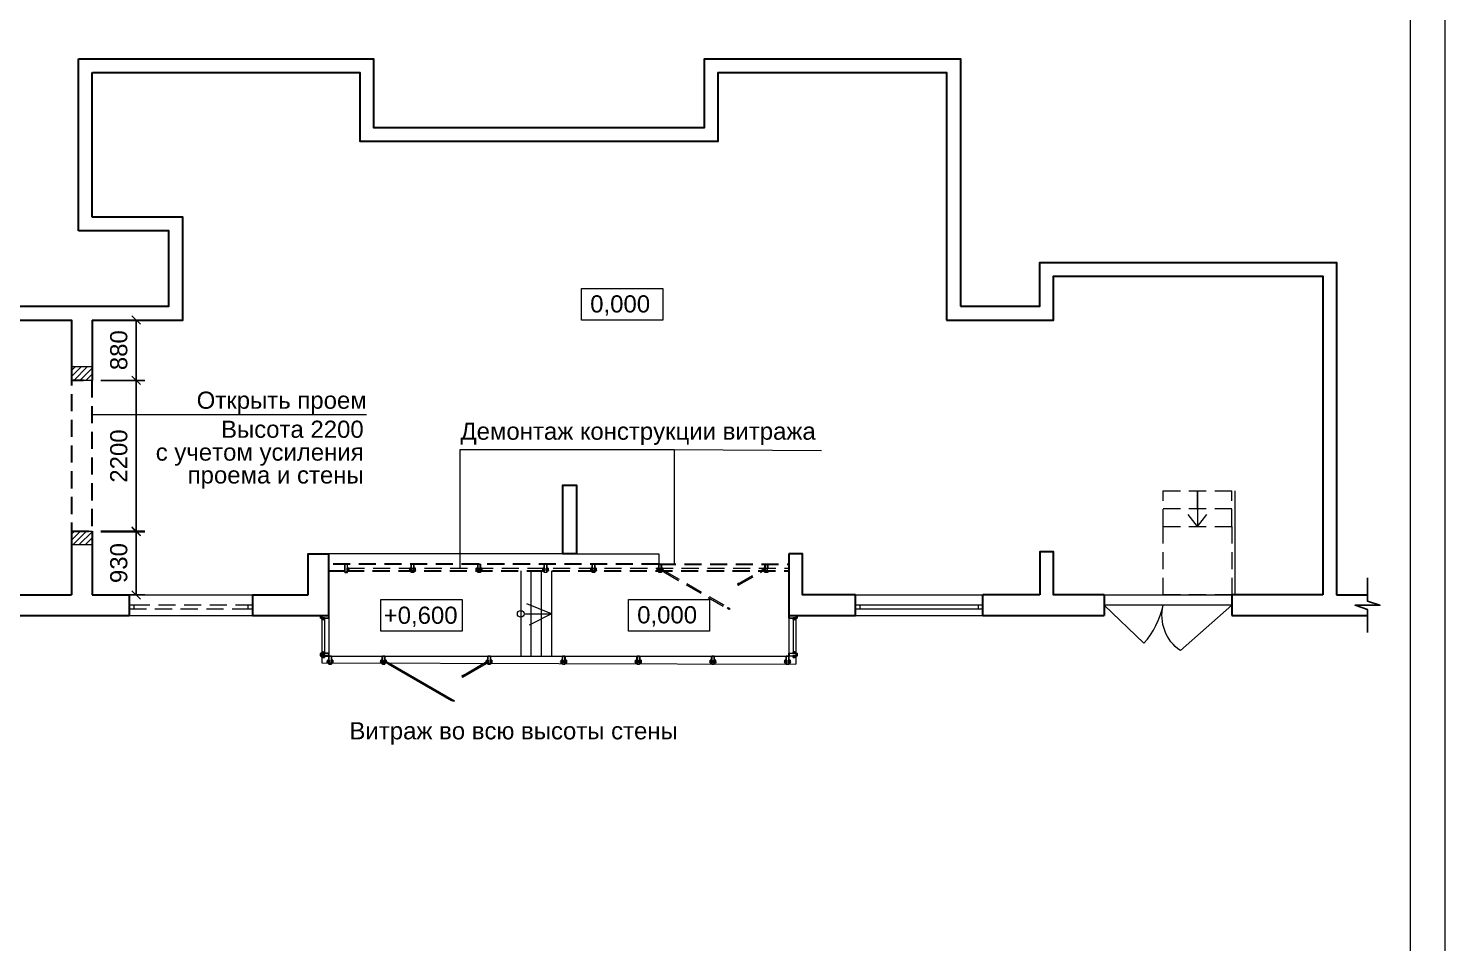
# Model space of a CAD drawing. Header units: metres. Extents: x -443 to 179, y -184 to -91.
# Drawn here: x -166.06 to -145.4, y -170.51 to -157.17 of the extents above; entities that cross this region are included whole.
import ezdxf
from ezdxf.enums import TextEntityAlignment as Align

# ---------------------------------------------------------------- set-up
doc = ezdxf.new("R2010")
doc.units = ezdxf.units.M
doc.header["$MEASUREMENT"] = 0
doc.linetypes.add('( Hidden )', pattern=[0.375, 0.25, -0.125])
for name, color, linetype, lineweight in [('_shtrih', 254, 'Continuous', 0), ('A-03-S-METL', 171, 'Continuous', 15), ('Level 50', 7, 'Continuous', 0), ('выноска', 7, 'Continuous', 20), ('окна', 153, 'Continuous', 18), ('размер', 7, 'Continuous', 18), ('стена', 7, 'Continuous', 40)]:
    doc.layers.add(name, color=color, linetype=linetype, lineweight=lineweight)
doc.styles.get("Standard").update_dxf_attribs({"font": 'CS_Gost2304.shx'})
doc.styles.add('Style-Arial', font='arial.ttf')
doc.linetypes.add('FENCELINE2', pattern='A,6.35,-2.54,[132,ltypeshp.shx,S=2.54,R=0,X=-2.54,Y=0],-2.54,25.4', length=36.83)
doc.dimstyles.get("Standard").update_dxf_attribs({"dimtxt": 0.18, "dimasz": 0.18, "dimexe": 0.18, "dimexo": 0.0625, "dimgap": 0.09, "dimtad": 0, "dimtih": 1, "dimtoh": 1, "dimdec": 4, "dimzin": 0, "dimdsep": 46, "dimtxsty": 'Standard', "dimcen": 0.09, "dimadec": 0, "dimazin": 0, "dimtfac": 1, "dimtdec": 4, "dimtofl": 0, "dimtmove": 0, "dimatfit": 3, "dimfxl": 1, "dimtolj": 1, "dimtzin": 0, "dimarcsym": 0})

# ---------------------------------------------------------------- blocks, each defined once
blk = doc.blocks.new('stoyka_R')
at = {"color": 0, "linetype": 'ByBlock', "lineweight": 0}
for points in [[(-35, 97), (-36, 97), (-36, 96), (-36, 96), (-36, 95), (-34, 94, -0.278117), (-34, 93, -0.298632), (-34, 93), (-37, 92, -1.227062), (-37, 93), (-35, 94), (-37, 94), (-38, 94), (-40, 94), (-45, 92, -1.262793), (-45, 93), (-41, 96), (-40, 96), (-40, 95, 0.414214), (-40, 95), (-38, 95, 0.414214), (-38, 95), (-38, 96), (-38, 96), (-38, 97), (-39, 97, -0.954089), (-39, 97), (-38, 99), (-36, 99), (-34, 97, -0.954089)], [(-35, 82), (-36, 82), (-36, 83), (-36, 83), (-36, 84), (-34, 85, 0.278117), (-34, 86, 0.298632), (-34, 86), (-37, 87, 1.227062), (-37, 86), (-35, 86), (-37, 85), (-38, 86), (-40, 86), (-45, 87, 1.262793), (-45, 86), (-41, 83), (-40, 83), (-40, 84, -0.414214), (-40, 85), (-38, 85, -0.414214), (-38, 84), (-38, 83), (-38, 83), (-38, 82), (-39, 82, 0.954089), (-39, 82), (-38, 80), (-36, 80), (-34, 82, 0.954089)], [(35, 97), (36, 97), (36, 96), (36, 96), (36, 95), (34, 94, 0.278117), (33, 93, 0.298632), (34, 93), (37, 92, 1.227062), (37, 93), (35, 94), (37, 94), (38, 94), (40, 94), (45, 92, 1.262793), (45, 93), (41, 96), (40, 96), (40, 95, -0.414214), (39, 95), (38, 95, -0.414214), (38, 95), (38, 96), (37, 96), (37, 97), (39, 97, 0.954089), (39, 97), (37, 99), (36, 99), (34, 97, 0.954089)], [(35, 82), (36, 82), (36, 83), (36, 83), (36, 84), (34, 85, -0.278117), (33, 86, -0.298632), (34, 86), (37, 87, -1.227062), (37, 86), (35, 86), (37, 85), (38, 86), (40, 86), (45, 87, -1.262793), (45, 86), (41, 83), (40, 83), (40, 84, 0.414214), (39, 85), (38, 85, 0.414214), (38, 84), (38, 83), (37, 83), (37, 82), (39, 82, -0.954089), (39, 82), (37, 80), (36, 80), (34, 82, -0.954089)]]:
    blk.add_lwpolyline(points, format="xyb", close=True, dxfattribs=at)
at = {"color": 0, "linetype": 'ByBlock', "lineweight": -2}
for points in [[(-20, 63), (-20, 0), (20, 0), (20, 63), (19, 64, 0.580174), (18, 63), (18, 61), (15, 61), (15, 69), (14, 70), (15, 70), (15, 79), (18, 79), (18, 77, 0.580174), (19, 77), (20, 77), (20, 81), (15, 81), (15, 98), (33, 98), (33, 96), (32, 96, 0.414214), (31, 96), (31, 95), (35, 95, 0.414214), (35, 95), (35, 96), (35, 96), (35, 99), (39, 99), (39, 96), (38, 96), (38, 95, 0.414214), (38, 95), (39, 95, 0.414214), (40, 95), (40, 99, 0.414214), (39, 100), (20, 100), (20, 120), (-20, 120), (-20, 100), (-40, 100, 0.414214), (-40, 99), (-40, 95, 0.414214), (-40, 95), (-38, 95, 0.414214), (-38, 95), (-38, 96), (-39, 96), (-39, 99), (-35, 99), (-35, 96), (-35, 96), (-35, 95, 0.414214), (-35, 95), (-32, 95), (-32, 96, 0.414214), (-32, 96), (-34, 96), (-34, 98), (-15, 98), (-15, 81), (-20, 81), (-20, 77), (-19, 77, 0.580174), (-18, 77), (-18, 79), (-15, 79), (-15, 70), (-15, 70), (-15, 69), (-15, 61), (-18, 61), (-18, 63, 0.580174), (-19, 64)], [(-39, 79), (-30, 79), (-22, 76), (-16, 76, 0.414214), (-15, 76), (-15, 76, 0.23461), (-15, 77), (-16, 77, 0.303619), (-17, 77), (-18, 77), (-22, 77), (-30, 80), (-34, 80), (-34, 83), (-34, 84), (-35, 84), (-35, 83), (-35, 83), (-35, 80), (-39, 80), (-39, 83), (-38, 83), (-38, 84), (-40, 84), (-40, 60), (-20, 60), (-20, 61), (-22, 61), (-22, 64), (-18, 64), (-16, 62, 0.979824), (-16, 63), (-18, 65), (-23, 65), (-23, 61), (-39, 61), (-39, 79)], [(39, 79), (30, 79), (22, 76), (16, 76, -0.414214), (15, 76), (15, 76, -0.23461), (15, 77), (16, 77, -0.303619), (17, 77), (18, 77), (22, 77), (30, 80), (33, 80), (33, 83), (33, 84), (35, 84), (35, 83), (34, 83), (34, 80), (39, 80), (39, 83), (38, 83), (38, 84), (40, 84), (40, 60), (20, 60), (20, 61), (22, 61), (22, 64), (18, 64), (16, 62, -0.979824), (16, 63), (18, 65), (23, 65), (23, 61), (39, 61), (39, 79)]]:
    blk.add_lwpolyline(points, format="xyb", close=True, dxfattribs=at)
at = {"lineweight": 0}
for points in [[(-37, 92), (-25, 92)], [(-37, 87), (-25, 87)], [(37, 92), (25, 92)], [(37, 87), (25, 87)]]:
    blk.add_lwpolyline(points, dxfattribs=at)
for points in [[(-25, 83), (-15, 83), (-15, 95), (-25, 95)], [(25, 83), (15, 83), (15, 95), (25, 95)]]:
    blk.add_lwpolyline(points, close=True, dxfattribs=at)
at = {"color": 0, "linetype": 'ByBlock', "lineweight": -2}
blk.add_lwpolyline([(18, 59), (18, 3), (-18, 3), (-18, 59), (-13, 59), (-13, 100), (-18, 100), (-18, 118), (18, 118), (18, 100), (13, 100), (13, 59)], close=True, dxfattribs=at)
blk = doc.blocks.new('_Oblique')
at = {"color": 0, "linetype": 'ByBlock', "lineweight": -2}
blk.add_line((0.5, 0.5), (-0.5, -0.5), dxfattribs=at)
blk = doc.blocks.new('*D12')
at = {"layer": 'Defpoints', "color": 0, "linetype": 'Continuous', "lineweight": 13, "transparency": 16777216}
for p in [(-165.13, -164.504), (-164.488, -164.504), (-165.13, -165.434)]:
    blk.add_point(p, dxfattribs=at)
at = {"layer": 'размер', "color": 0, "linetype": 'Continuous', "lineweight": -2, "transparency": 16777216}
for p, q in [((-165.005, -164.504), (-164.363, -164.504)), ((-164.488, -165.434), (-164.488, -164.504)), ((-165.005, -165.434), (-164.363, -165.434))]:
    blk.add_line(p, q, dxfattribs=at)
at = {"layer": 'размер', "color": 0, "linetype": 'Continuous', "lineweight": -2, "transparency": 16777216, "xscale": 0.125, "yscale": 0.125, "zscale": 0.125}
for p, rotation in [((-164.488, -164.504), 90), ((-164.488, -165.434), 270)]:
    blk.add_blockref('_Oblique', p, dxfattribs=dict(at, rotation=rotation))
at = {"layer": 'размер', "color": 0, "linetype": 'Continuous', "lineweight": 0, "transparency": 16777216, "insert": (-164.741, -164.969), "char_height": 0.25, "attachment_point": 5, "rotation": 90, "style": 'Style-Arial'}
blk.add_mtext('930', dxfattribs=at)
blk = doc.blocks.new('*D13')
at = {"layer": 'Defpoints', "color": 0, "linetype": 'Continuous', "lineweight": 13, "transparency": 16777216}
for p in [(-165.13, -162.304), (-164.488, -162.304), (-165.13, -164.511)]:
    blk.add_point(p, dxfattribs=at)
at = {"layer": 'размер', "color": 0, "linetype": 'Continuous', "lineweight": -2, "transparency": 16777216}
for p, q in [((-165.005, -162.304), (-164.363, -162.304)), ((-164.488, -164.511), (-164.488, -162.304)), ((-165.005, -164.511), (-164.363, -164.511))]:
    blk.add_line(p, q, dxfattribs=at)
at = {"layer": 'размер', "color": 0, "linetype": 'Continuous', "lineweight": -2, "transparency": 16777216, "xscale": 0.125, "yscale": 0.125, "zscale": 0.125}
for p, rotation in [((-164.488, -162.304), 90), ((-164.488, -164.511), 270)]:
    blk.add_blockref('_Oblique', p, dxfattribs=dict(at, rotation=rotation))
at = {"layer": 'размер', "color": 0, "linetype": 'Continuous', "lineweight": 0, "transparency": 16777216, "insert": (-164.741, -163.408), "char_height": 0.25, "attachment_point": 5, "rotation": 90, "style": 'Style-Arial'}
blk.add_mtext('2200', dxfattribs=at)
blk = doc.blocks.new('*D14')
at = {"layer": 'Defpoints', "color": 0, "linetype": 'Continuous', "lineweight": 13, "transparency": 16777216}
for p in [(-165.13, -161.424), (-164.488, -161.424), (-165.13, -162.304)]:
    blk.add_point(p, dxfattribs=at)
at = {"layer": 'размер', "color": 0, "linetype": 'Continuous', "lineweight": -2, "transparency": 16777216}
for p, q in [((-165.005, -161.424), (-164.363, -161.424)), ((-164.488, -162.304), (-164.488, -161.424)), ((-165.005, -162.304), (-164.363, -162.304))]:
    blk.add_line(p, q, dxfattribs=at)
at = {"layer": 'размер', "color": 0, "linetype": 'Continuous', "lineweight": -2, "transparency": 16777216, "xscale": 0.125, "yscale": 0.125, "zscale": 0.125}
for p, rotation in [((-164.488, -161.424), 90), ((-164.488, -162.304), 270)]:
    blk.add_blockref('_Oblique', p, dxfattribs=dict(at, rotation=rotation))
at = {"layer": 'размер', "color": 0, "linetype": 'Continuous', "lineweight": 0, "transparency": 16777216, "insert": (-164.741, -161.864), "char_height": 0.25, "attachment_point": 5, "rotation": 90, "style": 'Style-Arial'}
blk.add_mtext('880', dxfattribs=at)

msp = doc.modelspace()

# ---------------------------------------------------------------- hatches: boundary and pattern name
at = {"linetype": 'Continuous', "lineweight": 0}
h = msp.add_hatch(dxfattribs=at)
h.set_pattern_fill('ANSI31', scale=0.5, style=0)
h.paths.add_polyline_path([(-165.42971629, -162.10425684), (-165.12971629, -162.10425684), (-165.12971629, -162.30425684), (-165.42971629, -162.30425684)])
h.paths.add_polyline_path([(-165.42971629, -164.50425684), (-165.12971629, -164.50425684), (-165.12971629, -164.70425684), (-165.42971629, -164.70425684)])

# ---------------------------------------------------------------- linework, layer by layer
at = {"color": 5, "linetype": '( Hidden )', "lineweight": 30}
for p, q in [((-156.86733304, -164.98425684), (-154.96733304, -164.98425684)), ((-161.67971629, -165.08425684), (-161.44530808, -165.08425684)), ((-161.41430808, -165.08425684), (-154.96733304, -165.08425684))]:
    msp.add_line(p, q, dxfattribs=at)
at = {"color": 5, "linetype": '( Hidden )', "lineweight": 13}
for p, q in [((-155.71706205, -165.27491583), (-155.37053672, -165.07511545)), ((-155.70707204, -165.2922421), (-155.3605467, -165.09244171))]:
    msp.add_line(p, q, dxfattribs=at)
at = {"color": 7, "linetype": 'Continuous', "lineweight": 13}
msp.add_lwpolyline([(-208.40296183, -147.78575835), (-145.40296183, -147.78575835), (-145.40296183, -177.48575835), (-208.40296183, -177.48575835)], close=True, dxfattribs=at)
at = {"linetype": 'Continuous', "lineweight": 13}
for points in [[(-157.99295605, -161.42770804), (-157.99295605, -160.96388116), (-156.80881166, -160.96388116), (-156.80881166, -161.42770804), (-157.99295605, -161.42770804)], [(-160.91893866, -165.96306327), (-160.91893866, -165.49923639), (-159.73479428, -165.49923639), (-159.73479428, -165.96306327), (-160.91893866, -165.96306327)], [(-157.30785329, -165.96306327), (-157.30785329, -165.49923639), (-156.1237089, -165.49923639), (-156.1237089, -165.96306327), (-157.30785329, -165.96306327)]]:
    msp.add_lwpolyline(points, dxfattribs=at)
at = {"color": 7, "linetype": 'Continuous', "lineweight": 0, "flags": 128}
for points in [[(-165.42971629, -162.10425684), (-165.12971629, -162.10425684), (-165.12971629, -162.30425684), (-165.42971629, -162.30425684)], [(-165.42971629, -164.50425684), (-165.12971629, -164.50425684), (-165.12971629, -164.70425684), (-165.42971629, -164.70425684)]]:
    msp.add_lwpolyline(points, close=True, dxfattribs=at)
at = {"color": 5, "linetype": '( Hidden )', "lineweight": 30, "flags": 128}
msp.add_lwpolyline([(-165.42971629, -164.50425684), (-165.12971629, -164.50425684), (-165.12971629, -162.30425684), (-165.42971629, -162.30425684)], close=True, dxfattribs=at)
at = {"color": 5, "linetype": '( Hidden )', "lineweight": 13}
for points in [[(-149.50733304, -163.91393618), (-148.50733304, -163.91393618)], [(-149.50733304, -164.43425684), (-149.50733304, -163.91393618)], [(-148.50733304, -164.43425684), (-148.50733304, -163.91393618)], [(-149.50733304, -164.17393618), (-148.50733304, -164.17393618)], [(-149.50733304, -165.43425684), (-149.50733304, -164.43425684), (-148.50733304, -164.43425684), (-148.50733304, -165.43425684), (-149.50733304, -165.43425684)], [(-149.50733304, -164.43425684), (-148.50733304, -164.43425684)], [(-161.44730808, -165.04775364), (-161.44730808, -165.08425684)], [(-161.44530808, -165.08475684), (-161.44530808, -164.98725684), (-161.40930808, -164.98725684), (-161.40930808, -165.04375684), (-161.41430808, -165.04375684), (-161.41430808, -165.08475684), (-161.40930808, -165.08475684), (-161.40930808, -165.10225684), (-161.44530808, -165.10225684), (-161.44530808, -165.08475684)], [(-161.40730808, -165.0427741), (-154.96733304, -165.04415458)], [(-155.27933304, -165.08475684), (-155.27933304, -164.98725684), (-155.31533304, -164.98725684), (-155.31533304, -165.04375684), (-155.31033304, -165.04375684), (-155.31033304, -165.08475684), (-155.31533304, -165.08475684), (-155.31533304, -165.10225684), (-155.27933304, -165.10225684), (-155.27933304, -165.08475684)], [(-161.39011364, -165.07125684), (-161.40230808, -165.07125684)], [(-161.39015827, -165.07625684), (-161.40230808, -165.07625684)], [(-156.79285936, -165.09776503), (-155.86527955, -165.63236055)], [(-156.78286934, -165.08043876), (-155.85528958, -165.61503434)], [(-155.33452747, -165.07125684), (-155.32233304, -165.07125684)], [(-155.33448284, -165.07625684), (-155.32233304, -165.07625684)], [(-162.78971629, -165.58425684), (-164.58971629, -165.58425684)], [(-164.58971629, -165.58425684), (-164.58971629, -165.63425684), (-164.51971629, -165.63425684), (-164.51971629, -165.58425684), (-164.58971629, -165.58425684)], [(-164.58971629, -165.63425684), (-162.78971629, -165.63425684)], [(-162.85971629, -165.58425684), (-162.85971629, -165.63425684), (-162.78971629, -165.63425684), (-162.78971629, -165.58425684), (-162.85971629, -165.58425684)]]:
    msp.add_lwpolyline(points, dxfattribs=at)
at = {"color": 5, "linetype": '( Hidden )', "lineweight": 30, "flags": 128}
msp.add_lwpolyline([(-156.86733304, -164.98425684), (-161.67971629, -164.98425684)], dxfattribs=at)
at = {"color": 5, "linetype": '( Hidden )', "lineweight": 13}
for points in [[(-161.44730808, -165.08425684), (-161.44730808, -165.08425684), (-161.44730808, -165.10425684), (-161.40730808, -165.10425684), (-161.40730808, -165.08425684), (-161.38780808, -165.08425684, 0.4142135624), (-161.38730808, -165.08375684), (-161.38730808, -165.07975684, 0.4142135624), (-161.38780808, -165.07925684), (-161.38885808, -165.07925684, 0.4142135624), (-161.38935808, -165.07975684), (-161.38935808, -165.08045684), (-161.38860808, -165.08045684), (-161.38860808, -165.08295684), (-161.39260808, -165.08295684), (-161.39260808, -165.08045684), (-161.39185808, -165.08045684), (-161.39185808, -165.07975684, 0.4142135624), (-161.39235808, -165.07925684), (-161.39580808, -165.07925684), (-161.39580808, -165.07995684, 0.4142135624), (-161.39530808, -165.08045684), (-161.39380808, -165.08045684), (-161.39380808, -165.08275684), (-161.41230808, -165.08275684), (-161.41230808, -165.06500684), (-161.40730808, -165.06500684), (-161.40730808, -165.06151005), (-161.40805267, -165.06107172, 0.5801735595), (-161.4088081, -165.06150362), (-161.4088081, -165.06350684), (-161.41230808, -165.06350684), (-161.41230808, -165.05475684), (-161.41280808, -165.05425684), (-161.41230808, -165.05375684), (-161.41230808, -165.04575684), (-161.4088081, -165.04575684), (-161.4088081, -165.04776007, 0.5801735595), (-161.40805267, -165.04819197), (-161.40730808, -165.04775364), (-161.40730808, -164.98425684), (-161.44730808, -164.98425684), (-161.44730808, -165.04775364)], [(-155.27733304, -165.08425684), (-155.27733304, -165.08425684), (-155.27733304, -165.10425684), (-155.31733304, -165.10425684), (-155.31733304, -165.08425684), (-155.33683304, -165.08425684, -0.4142135624), (-155.33733304, -165.08375684), (-155.33733304, -165.07975684, -0.4142135624), (-155.33683304, -165.07925684), (-155.33578304, -165.07925684, -0.4142135624), (-155.33528304, -165.07975684), (-155.33528304, -165.08045684), (-155.33603304, -165.08045684), (-155.33603304, -165.08295684), (-155.33203304, -165.08295684), (-155.33203304, -165.08045684), (-155.33278304, -165.08045684), (-155.33278304, -165.07975684, -0.4142135624), (-155.33228304, -165.07925684), (-155.32883304, -165.07925684), (-155.32883304, -165.07995684, -0.4142135624), (-155.32933304, -165.08045684), (-155.33083304, -165.08045684), (-155.33083304, -165.08275684), (-155.31233304, -165.08275684), (-155.31233304, -165.06500684), (-155.31733304, -165.06500684), (-155.31733304, -165.06151005), (-155.31658844, -165.06107172, -0.5801735595), (-155.31583301, -165.06150362), (-155.31583301, -165.06350684), (-155.31233304, -165.06350684), (-155.31233304, -165.05475684), (-155.31183304, -165.05425684), (-155.31233304, -165.05375684), (-155.31233304, -165.04575684), (-155.31583301, -165.04575684), (-155.31583301, -165.04776007, -0.5801735595), (-155.31658844, -165.04819197), (-155.31733304, -165.04775364), (-155.31733304, -164.98425684), (-155.27733304, -164.98425684), (-155.27733304, -165.04775364)]]:
    msp.add_lwpolyline(points, format="xyb", dxfattribs=at)
for points in [[(-161.38830808, -165.06325684), (-161.39730808, -165.06325684), (-161.40520808, -165.05975684), (-161.41160808, -165.05975684, 0.4142135624), (-161.41210808, -165.06025684), (-161.41210808, -165.06049275, 0.2346100061), (-161.41189666, -165.06089381), (-161.41083024, -165.06168774, 0.3036194749), (-161.41038545, -165.06168843), (-161.40910808, -165.06075684), (-161.40520808, -165.06075684), (-161.39730808, -165.06425684), (-161.39380808, -165.06425684), (-161.39380808, -165.06705684), (-161.39380808, -165.06825684), (-161.39258543, -165.06825684), (-161.39200808, -165.06725684), (-161.39280808, -165.06725684), (-161.39280808, -165.06425684), (-161.38830808, -165.06425684), (-161.38830808, -165.06725684), (-161.38950808, -165.06725684), (-161.38893073, -165.06825684), (-161.38730808, -165.06825684), (-161.38730808, -165.04425684), (-161.40730808, -165.04425684), (-161.40730808, -165.04525684), (-161.40530808, -165.04525684), (-161.40530808, -165.04825684), (-161.40936971, -165.04825684), (-161.4109663, -165.04666026, 0.9798244206), (-161.41165927, -165.04738149), (-161.40978393, -165.04925684), (-161.40410808, -165.04925684), (-161.40410808, -165.04525684), (-161.38830808, -165.04525684), (-161.38830808, -165.06325684)], [(-155.33633304, -165.06325684), (-155.32733304, -165.06325684), (-155.31943304, -165.05975684), (-155.31303304, -165.05975684, -0.4142135624), (-155.31253304, -165.06025684), (-155.31253304, -165.06049275, -0.2346100061), (-155.31274445, -165.06089381), (-155.31381087, -165.06168774, -0.3036194749), (-155.31425566, -165.06168843), (-155.31553304, -165.06075684), (-155.31943304, -165.06075684), (-155.32733304, -165.06425684), (-155.33083304, -165.06425684), (-155.33083304, -165.06705684), (-155.33083304, -165.06825684), (-155.33205569, -165.06825684), (-155.33263304, -165.06725684), (-155.33183304, -165.06725684), (-155.33183304, -165.06425684), (-155.33633304, -165.06425684), (-155.33633304, -165.06725684), (-155.33513304, -165.06725684), (-155.33571039, -165.06825684), (-155.33733304, -165.06825684), (-155.33733304, -165.04425684), (-155.31733304, -165.04425684), (-155.31733304, -165.04525684), (-155.31933304, -165.04525684), (-155.31933304, -165.04825684), (-155.3152714, -165.04825684), (-155.31367482, -165.04666026, -0.9798244206), (-155.31298184, -165.04738149), (-155.31485719, -165.04925684), (-155.32053304, -165.04925684), (-155.32053304, -165.04525684), (-155.33633304, -165.04525684), (-155.33633304, -165.06325684)], [(-161.39244946, -165.06664406), (-161.39130808, -165.06595684), (-161.39130808, -165.06725684), (-161.39155808, -165.06725684), (-161.39155808, -165.06825684), (-161.39321422, -165.0689929, 0.2781165631), (-161.3938058, -165.06983924, 0.298632436), (-161.39314389, -165.0707137), (-161.39030424, -165.07122741, 1.2270617229), (-161.39014809, -165.07056846), (-161.39250808, -165.06975684), (-161.39055808, -165.06925684), (-161.38955808, -165.06975684), (-161.38705808, -165.06975684), (-161.38253442, -165.07115497, 1.2627930682), (-161.38217586, -165.07057557), (-161.38630808, -165.06725684), (-161.38730808, -165.06725684), (-161.38730808, -165.06825684, -0.4142135624), (-161.38780808, -165.06875684), (-161.38905808, -165.06875684, -0.4142135624), (-161.38955808, -165.06825684), (-161.38955808, -165.06725684), (-161.38980808, -165.06725684), (-161.38980808, -165.06595684), (-161.38866669, -165.06664406, 0.9540885036), (-161.3881284, -165.06619779), (-161.38980808, -165.06425684), (-161.39130808, -165.06425684), (-161.39298776, -165.06619779, 0.9540885036)], [(-161.39244946, -165.08087252), (-161.39130808, -165.08125684), (-161.39130808, -165.08025974), (-161.39155808, -165.08025974), (-161.39155808, -165.07925974), (-161.39321422, -165.07852367, -0.2781165631), (-161.3938058, -165.07767734, -0.298632436), (-161.39314389, -165.07680288), (-161.39030424, -165.07628917, -1.2270617229), (-161.39014809, -165.07694812), (-161.39250808, -165.07775974), (-161.39055808, -165.07825974), (-161.38955808, -165.07775974), (-161.38705808, -165.07775974), (-161.38253442, -165.07636161, -1.2627930682), (-161.38217586, -165.07694101), (-161.38630808, -165.08025974), (-161.38730808, -165.08025974), (-161.38730808, -165.07925974, 0.4142135624), (-161.38780808, -165.07875974), (-161.38905808, -165.07875974, 0.4142135624), (-161.38955808, -165.07925974), (-161.38955808, -165.08025974), (-161.38980808, -165.08025974), (-161.38980808, -165.08125684), (-161.38866669, -165.08087252, -0.9540885036), (-161.3881284, -165.08131879), (-161.38980808, -165.08295684), (-161.39130808, -165.08295684), (-161.39298776, -165.08131879, -0.9540885036)], [(-155.33219165, -165.06664406), (-155.33333304, -165.06595684), (-155.33333304, -165.06725684), (-155.33308304, -165.06725684), (-155.33308304, -165.06825684), (-155.3314269, -165.0689929, -0.2781165631), (-155.33083532, -165.06983924, -0.298632436), (-155.33149723, -165.0707137), (-155.33433688, -165.07122741, -1.2270617229), (-155.33449303, -165.07056846), (-155.33213304, -165.06975684), (-155.33408304, -165.06925684), (-155.33508304, -165.06975684), (-155.33758304, -165.06975684), (-155.34210669, -165.07115497, -1.2627930682), (-155.34246525, -165.07057557), (-155.33833304, -165.06725684), (-155.33733304, -165.06725684), (-155.33733304, -165.06825684, 0.4142135624), (-155.33683304, -165.06875684), (-155.33558304, -165.06875684, 0.4142135624), (-155.33508304, -165.06825684), (-155.33508304, -165.06725684), (-155.33483304, -165.06725684), (-155.33483304, -165.06595684), (-155.33597442, -165.06664406, -0.9540885036), (-155.33651272, -165.06619779), (-155.33483304, -165.06425684), (-155.33333304, -165.06425684), (-155.33165335, -165.06619779, -0.9540885036)], [(-155.33219165, -165.08087252), (-155.33333304, -165.08125684), (-155.33333304, -165.08025974), (-155.33308304, -165.08025974), (-155.33308304, -165.07925974), (-155.3314269, -165.07852367, 0.2781165631), (-155.33083532, -165.07767734, 0.298632436), (-155.33149723, -165.07680288), (-155.33433688, -165.07628917, 1.2270617229), (-155.33449303, -165.07694812), (-155.33213304, -165.07775974), (-155.33408304, -165.07825974), (-155.33508304, -165.07775974), (-155.33758304, -165.07775974), (-155.34210669, -165.07636161, 1.2627930682), (-155.34246525, -165.07694101), (-155.33833304, -165.08025974), (-155.33733304, -165.08025974), (-155.33733304, -165.07925974, -0.4142135624), (-155.33683304, -165.07875974), (-155.33558304, -165.07875974, -0.4142135624), (-155.33508304, -165.07925974), (-155.33508304, -165.08025974), (-155.33483304, -165.08025974), (-155.33483304, -165.08125684), (-155.33597442, -165.08087252, 0.9540885036), (-155.33651272, -165.08131879), (-155.33483304, -165.08295684), (-155.33333304, -165.08295684), (-155.33165335, -165.08131879, 0.9540885036)]]:
    msp.add_lwpolyline(points, format="xyb", close=True, dxfattribs=at)
for points in [[(-155.34507302, -165.06043353), (-155.37053672, -165.07511544), (-155.36054673, -165.09244165), (-155.33508304, -165.07775974)], [(-161.40230808, -165.06775684), (-161.41230808, -165.06775684), (-161.41230808, -165.07975684), (-161.40230808, -165.07975684)], [(-156.80833304, -165.06575684), (-156.78286934, -165.08043876), (-156.79285933, -165.09776497), (-156.81832302, -165.08308305)], [(-155.69159836, -165.26023391), (-155.71706205, -165.27491583), (-155.70707207, -165.29224203), (-155.68160838, -165.27756012)], [(-155.32233304, -165.06775684), (-155.31233304, -165.06775684), (-155.31233304, -165.07975684), (-155.32233304, -165.07975684)], [(-155.85528958, -165.61503434), (-155.82982588, -165.62971626), (-155.83981586, -165.64704247), (-155.86527955, -165.63236055)]]:
    msp.add_lwpolyline(points, close=True, dxfattribs=at)
at = {"color": 7, "linetype": 'Continuous', "lineweight": 13}
for points in [[(-150.36733304, -165.58425684), (-149.78966118, -166.1376963, 0.1246730852), (-149.50733304, -165.58425684, 0.731610824)], [(-148.50733304, -165.58425684), (-149.25686862, -166.2462209, -0.3154909138), (-149.50733304, -165.58425684, 1)]]:
    msp.add_lwpolyline(points, format="xyb", dxfattribs=at)
at = {"color": 143, "linetype": 'Continuous', "lineweight": 13, "true_color": 0x7aafdf}
for points in [[(-161.77971629, -165.73425684), (-161.77971629, -166.3251916)], [(-161.67971629, -165.73425684), (-161.67971629, -166.3251916)]]:
    msp.add_lwpolyline(points, dxfattribs=at)
at = {"color": 7, "linetype": 'Continuous', "lineweight": 13}
msp.add_circle((-158.87971629, -165.7101916), 0.04900933, dxfattribs=at)
at = {"layer": '_shtrih', "color": 0, "lineweight": 25, "ltscale": 100}
msp.add_lwpolyline([(-146.52875979, -165.18616684), (-146.52875979, -165.52375684), (-146.34725979, -165.58425684), (-146.71025979, -165.58425684), (-146.52875979, -165.64475684), (-146.52875979, -165.98234684)], dxfattribs=at)
at = {"layer": 'A-03-S-METL', "color": 5, "linetype": 'FENCELINE2', "ltscale": 0.01}
msp.add_lwpolyline([(-148.45733304, -165.43425684), (-148.45733304, -163.91393618)], dxfattribs=at)
at = {"layer": 'Level 50', "color": 7, "linetype": 'Continuous', "lineweight": 13}
msp.add_line((-145.90296183, -176.98575835), (-145.90296183, -148.28575835), dxfattribs=at)
at = {"layer": 'Level 50', "color": 7, "linetype": 'Continuous', "lineweight": 0}
for p, q in [((-149.00733304, -164.18524752), (-149.00733304, -163.91393618)), ((-158.42971629, -165.7101916), (-158.79192779, -165.56198238)), ((-148.50733304, -165.58425684), (-150.36733304, -165.58425684)), ((-158.83070696, -165.7101916), (-158.42971629, -165.7101916)), ((-158.42971629, -165.7101916), (-158.75827052, -165.87360812))]:
    msp.add_line(p, q, dxfattribs=at)
at = {"layer": 'Level 50', "color": 5, "linetype": 'Continuous', "lineweight": 0}
for p, q in [((-149.00733304, -163.91393618), (-149.00733304, -164.43393618)), ((-149.00733304, -164.43393618), (-149.14218275, -164.26085775)), ((-149.00733304, -164.43393618), (-148.87248332, -164.26085775))]:
    msp.add_line(p, q, dxfattribs=at)
at = {"layer": 'Level 50', "color": 7, "linetype": 'Continuous', "lineweight": 30}
for points in [[(-165.32971629, -160.12425684), (-165.32971629, -157.61425684)], [(-165.32971629, -157.61425684), (-161.02733304, -157.61425684), (-161.02733304, -158.61425684), (-156.19733304, -158.61425684), (-156.19733304, -157.61425684), (-152.46733304, -157.61425684), (-152.46733304, -161.22425684)], [(-165.12971629, -159.92425684), (-165.12971629, -157.81425684)], [(-165.12733304, -157.81425684), (-161.22733304, -157.81425684), (-161.22733304, -158.81425684), (-155.99733304, -158.81425684), (-155.99733304, -157.81425684), (-152.66733304, -157.81425684), (-152.66733304, -161.42425684)], [(-165.12971629, -161.42425684), (-163.80971629, -161.42425684), (-163.80971629, -159.92425684), (-165.12971629, -159.92425684)], [(-166.61971629, -161.22425684), (-164.00971629, -161.22425684), (-164.00971629, -160.12425684), (-165.32971629, -160.12425684)], [(-152.46733304, -161.22425684), (-151.30733304, -161.22425684), (-151.30733304, -160.58425684), (-146.97971629, -160.58425684), (-146.97971629, -165.43425684)], [(-152.66733304, -161.42425684), (-151.10733304, -161.42425684), (-151.10733304, -160.78425684), (-147.17971629, -160.78425684), (-147.17971629, -165.43425684)], [(-166.81971629, -161.42425684), (-165.42971629, -161.42425684), (-165.42971629, -162.30425684)], [(-165.12971629, -161.42425684), (-165.12971629, -162.30425684)], [(-165.42971629, -164.50425684), (-165.42971629, -165.43425684)], [(-165.12971629, -164.50425684), (-165.12971629, -165.43425684)], [(-161.97971629, -165.43425684), (-161.97971629, -164.83425684), (-161.67971629, -164.83425684)], [(-161.67971629, -165.73425684), (-161.67971629, -164.83425684)], [(-153.99733304, -165.43425684), (-154.76733304, -165.43425684), (-154.76733304, -164.83425684), (-154.96733304, -164.83425684)], [(-154.96733304, -164.83425684), (-154.96733304, -165.73425684), (-153.99733304, -165.73425684)], [(-150.36733304, -165.43425684), (-151.10733304, -165.43425684), (-151.10733304, -164.80425684), (-151.30733304, -164.80425684), (-151.30733304, -165.43425684)], [(-166.18971629, -165.43425684), (-165.42971629, -165.43425684)], [(-165.12971629, -165.43425684), (-164.58971629, -165.43425684)], [(-164.58971629, -165.43425684), (-164.58971629, -165.73425684)], [(-162.78971629, -165.43425684), (-162.78971629, -165.73425684)], [(-162.78971629, -165.43425684), (-161.97971629, -165.43425684)], [(-153.99733304, -165.73425684), (-153.99733304, -165.43425684)], [(-151.30733304, -165.43425684), (-152.13733304, -165.43425684)], [(-152.13733304, -165.73425684), (-152.13733304, -165.43425684)], [(-150.36733304, -165.43425684), (-150.36733304, -165.73425684)], [(-147.17971629, -165.43425684), (-148.50733304, -165.43425684)], [(-148.50733304, -165.43425684), (-148.50733304, -165.73425684)], [(-146.97971629, -165.43425684), (-146.52875979, -165.43425684)], [(-166.18971629, -165.73425684), (-164.58971629, -165.73425684)], [(-162.78971629, -165.73425684), (-161.67971629, -165.73425684)], [(-152.13733304, -165.73425684), (-150.36733304, -165.73425684)], [(-148.50733304, -165.73425684), (-146.52875979, -165.73425684)]]:
    msp.add_lwpolyline(points, dxfattribs=at)
msp.add_lwpolyline([(-158.06733304, -164.83425684), (-158.26733304, -164.83425684), (-158.26733304, -163.83425684), (-158.06733304, -163.83425684)], close=True, dxfattribs=at)
at = {"layer": 'Level 50', "color": 7, "linetype": 'Continuous', "lineweight": 20}
for points in [[(-158.26733304, -164.83425684), (-161.67971629, -164.83425684)], [(-158.06733304, -164.83425684), (-156.86733304, -164.83425684)], [(-156.86733304, -164.83425684), (-156.86733304, -164.83425684), (-156.86733304, -164.98425684)]]:
    msp.add_lwpolyline(points, dxfattribs=at)
at = {"layer": 'выноска', "linetype": 'Continuous', "lineweight": 0, "flags": 128}
for points in [[(-161.1269832, -162.80604122), (-165.12971629, -162.80604122)], [(-156.64168288, -163.31793163), (-159.76657862, -163.31793163), (-159.76657862, -165.04312581)], [(-154.4901429, -163.33052958), (-156.64168288, -163.31793163), (-156.64168288, -164.98425684)]]:
    msp.add_lwpolyline(points, dxfattribs=at)
at = {"layer": 'окна', "ltscale": 100}
for p, q in [((-159.73895532, -166.61652437), (-159.39242998, -166.41672399)), ((-159.7289653, -166.63385064), (-159.38243996, -166.43405026))]:
    msp.add_line(p, q, dxfattribs=at)
for points in [[(-152.13733304, -165.58425684), (-153.99733304, -165.58425684)], [(-153.99733304, -165.58425684), (-153.99733304, -165.63425684), (-153.92733304, -165.63425684), (-153.92733304, -165.58425684), (-153.99733304, -165.58425684)], [(-153.99733304, -165.63425684), (-152.13733304, -165.63425684)], [(-152.20733304, -165.58425684), (-152.20733304, -165.63425684), (-152.13733304, -165.63425684), (-152.13733304, -165.58425684), (-152.20733304, -165.58425684)]]:
    msp.add_lwpolyline(points, dxfattribs=at)
at = {"layer": 'окна'}
for points in [[(-161.77971629, -165.73425684), (-161.77971629, -165.73425684), (-161.79971629, -165.73425684), (-161.79971629, -165.77425684), (-161.77971629, -165.77425684), (-161.77971629, -165.79375684, 0.4142135624), (-161.77921629, -165.79425684), (-161.77521629, -165.79425684, 0.4142135624), (-161.77471629, -165.79375684), (-161.77471629, -165.79270684, 0.4142135624), (-161.77521629, -165.79220684), (-161.77591629, -165.79220684), (-161.77591629, -165.79295684), (-161.77841629, -165.79295684), (-161.77841629, -165.78895684), (-161.77591629, -165.78895684), (-161.77591629, -165.78970684), (-161.77521629, -165.78970684, 0.4142135624), (-161.77471629, -165.78920684), (-161.77471629, -165.78575684), (-161.77541629, -165.78575684, 0.4142135624), (-161.77591629, -165.78625684), (-161.77591629, -165.78775684), (-161.77821629, -165.78775684), (-161.77821629, -165.76925684), (-161.76046629, -165.76925684), (-161.76046629, -165.77425684), (-161.7569695, -165.77425684), (-161.75653116, -165.77351225, 0.5801735595), (-161.75696306, -165.77275682), (-161.75896629, -165.77275682), (-161.75896629, -165.76925684), (-161.75021629, -165.76925684), (-161.74971629, -165.76875684), (-161.74921629, -165.76925684), (-161.74121629, -165.76925684), (-161.74121629, -165.77275682), (-161.74321951, -165.77275682, 0.5801735595), (-161.74365141, -165.77351225), (-161.74321308, -165.77425684), (-161.67971629, -165.77425684), (-161.67971629, -165.73425684), (-161.74321308, -165.73425684)], [(-154.86733304, -165.73425684), (-154.86733304, -165.73425684), (-154.84733304, -165.73425684), (-154.84733304, -165.77425684), (-154.86733304, -165.77425684), (-154.86733304, -165.79375684, -0.4142135624), (-154.86783304, -165.79425684), (-154.87183304, -165.79425684, -0.4142135624), (-154.87233304, -165.79375684), (-154.87233304, -165.79270684, -0.4142135624), (-154.87183304, -165.79220684), (-154.87113304, -165.79220684), (-154.87113304, -165.79295684), (-154.86863304, -165.79295684), (-154.86863304, -165.78895684), (-154.87113304, -165.78895684), (-154.87113304, -165.78970684), (-154.87183304, -165.78970684, -0.4142135624), (-154.87233304, -165.78920684), (-154.87233304, -165.78575684), (-154.87163304, -165.78575684, -0.4142135624), (-154.87113304, -165.78625684), (-154.87113304, -165.78775684), (-154.86883304, -165.78775684), (-154.86883304, -165.76925684), (-154.88658304, -165.76925684), (-154.88658304, -165.77425684), (-154.89007983, -165.77425684), (-154.89051816, -165.77351225, -0.5801735595), (-154.89008626, -165.77275682), (-154.88808304, -165.77275682), (-154.88808304, -165.76925684), (-154.89683304, -165.76925684), (-154.89733304, -165.76875684), (-154.89783304, -165.76925684), (-154.90583304, -165.76925684), (-154.90583304, -165.77275682), (-154.90382981, -165.77275682, -0.5801735595), (-154.90339791, -165.77351225), (-154.90383624, -165.77425684), (-154.96733304, -165.77425684), (-154.96733304, -165.73425684), (-154.90383624, -165.73425684)]]:
    msp.add_lwpolyline(points, format="xyb", dxfattribs=at)
for points in [[(-161.78021629, -165.73625684), (-161.68271629, -165.73625684), (-161.68271629, -165.77225684), (-161.73921629, -165.77225684), (-161.73921629, -165.76725684), (-161.78021629, -165.76725684), (-161.78021629, -165.77225684), (-161.79771629, -165.77225684), (-161.79771629, -165.73625684), (-161.78021629, -165.73625684)], [(-161.77971629, -165.77425684), (-161.77971629, -166.4251916), (-154.86733304, -166.4451916)], [(-161.77171629, -165.79140665), (-161.77171629, -165.77925684)], [(-161.76671629, -165.79145128), (-161.76671629, -165.77925684)], [(-161.73971629, -165.79425684), (-161.74071629, -166.2861916)], [(-154.96733304, -165.73425684), (-154.96733304, -166.3251916)], [(-154.86683304, -165.73625684), (-154.96433304, -165.73625684), (-154.96433304, -165.77225684), (-154.90783304, -165.77225684), (-154.90783304, -165.76725684), (-154.86683304, -165.76725684), (-154.86683304, -165.77225684), (-154.84933304, -165.77225684), (-154.84933304, -165.73625684), (-154.86683304, -165.73625684)], [(-154.90733304, -165.79425684), (-154.90733304, -166.2851916)], [(-154.88033304, -165.79145128), (-154.88033304, -165.77925684)], [(-154.87533304, -165.79140665), (-154.87533304, -165.77925684)], [(-154.86733304, -165.73425684), (-154.86733304, -166.4451916)], [(-161.67971629, -166.3251916), (-154.96733304, -166.3251916)], [(-160.81475263, -166.43937357), (-159.88717282, -166.9739691)], [(-160.80476261, -166.42204731), (-159.87718284, -166.95664289)]]:
    msp.add_lwpolyline(points, dxfattribs=at)
for points in [[(-161.77633197, -165.78911546), (-161.77671629, -165.79025684), (-161.77571918, -165.79025684), (-161.77571918, -165.79000684), (-161.77471918, -165.79000684), (-161.77398312, -165.7883507, -0.2781165631), (-161.77313678, -165.78775912, -0.298632436), (-161.77226233, -165.78842104), (-161.77174861, -165.79126068, -1.2270617229), (-161.77240756, -165.79141684), (-161.77321918, -165.78905684), (-161.77371918, -165.79100684), (-161.77321918, -165.79200684), (-161.77321918, -165.79450684), (-161.77182105, -165.7990305, -1.2627930682), (-161.77240045, -165.79938906), (-161.77571918, -165.79525684), (-161.77571918, -165.79425684), (-161.77471918, -165.79425684, 0.4142135624), (-161.77421918, -165.79375684), (-161.77421918, -165.79250684, 0.4142135624), (-161.77471918, -165.79200684), (-161.77571918, -165.79200684), (-161.77571918, -165.79175684), (-161.77671629, -165.79175684), (-161.77633197, -165.79289823, -0.9540885036), (-161.77677824, -165.79343653), (-161.77841629, -165.79175684), (-161.77841629, -165.79025684), (-161.77677824, -165.78857716, -0.9540885036)], [(-161.7621035, -165.78911546), (-161.76141629, -165.79025684), (-161.76271629, -165.79025684), (-161.76271629, -165.79000684), (-161.76371629, -165.79000684), (-161.76445235, -165.7883507, 0.2781165631), (-161.76529869, -165.78775912, 0.298632436), (-161.76617314, -165.78842104), (-161.76668686, -165.79126068, 1.2270617229), (-161.76602791, -165.79141684), (-161.76521629, -165.78905684), (-161.76471629, -165.79100684), (-161.76521629, -165.79200684), (-161.76521629, -165.79450684), (-161.76661442, -165.7990305, 1.2627930682), (-161.76603502, -165.79938906), (-161.76271629, -165.79525684), (-161.76271629, -165.79425684), (-161.76371629, -165.79425684, -0.4142135624), (-161.76421629, -165.79375684), (-161.76421629, -165.79250684, -0.4142135624), (-161.76371629, -165.79200684), (-161.76271629, -165.79200684), (-161.76271629, -165.79175684), (-161.76141629, -165.79175684), (-161.7621035, -165.79289823, 0.9540885036), (-161.76165723, -165.79343653), (-161.75971629, -165.79175684), (-161.75971629, -165.79025684), (-161.76165723, -165.78857716, 0.9540885036)], [(-161.75871629, -165.79325684), (-161.75871629, -165.78425684), (-161.75521629, -165.77635684), (-161.75521629, -165.76995684, 0.4142135624), (-161.75571629, -165.76945684), (-161.75595219, -165.76945684, 0.2346100061), (-161.75635325, -165.76966826), (-161.75714719, -165.77073468, 0.3036194749), (-161.75714787, -165.77117947), (-161.75621629, -165.77245684), (-161.75621629, -165.77635684), (-161.75971629, -165.78425684), (-161.75971629, -165.78775684), (-161.76251629, -165.78775684), (-161.76371629, -165.78775684), (-161.76371629, -165.78897949), (-161.76271629, -165.78955684), (-161.76271629, -165.78875684), (-161.75971629, -165.78875684), (-161.75971629, -165.79325684), (-161.76271629, -165.79325684), (-161.76271629, -165.79205684), (-161.76371629, -165.79263419), (-161.76371629, -165.79425684), (-161.73971629, -165.79425684), (-161.73971629, -165.77425684), (-161.74071629, -165.77425684), (-161.74071629, -165.77625684), (-161.74371629, -165.77625684), (-161.74371629, -165.77219521), (-161.7421197, -165.77059862, 0.9798244206), (-161.74284094, -165.76990565), (-161.74471629, -165.771781), (-161.74471629, -165.77745684), (-161.74071629, -165.77745684), (-161.74071629, -165.79325684), (-161.75871629, -165.79325684)], [(-154.88833304, -165.79325684), (-154.88833304, -165.78425684), (-154.89183304, -165.77635684), (-154.89183304, -165.76995684, -0.4142135624), (-154.89133304, -165.76945684), (-154.89109713, -165.76945684, -0.2346100061), (-154.89069607, -165.76966826), (-154.88990214, -165.77073468, -0.3036194749), (-154.88990145, -165.77117947), (-154.89083304, -165.77245684), (-154.89083304, -165.77635684), (-154.88733304, -165.78425684), (-154.88733304, -165.78775684), (-154.88453304, -165.78775684), (-154.88333304, -165.78775684), (-154.88333304, -165.78897949), (-154.88433304, -165.78955684), (-154.88433304, -165.78875684), (-154.88733304, -165.78875684), (-154.88733304, -165.79325684), (-154.88433304, -165.79325684), (-154.88433304, -165.79205684), (-154.88333304, -165.79263419), (-154.88333304, -165.79425684), (-154.90733304, -165.79425684), (-154.90733304, -165.77425684), (-154.90633304, -165.77425684), (-154.90633304, -165.77625684), (-154.90333304, -165.77625684), (-154.90333304, -165.77219521), (-154.90492962, -165.77059862, -0.9798244206), (-154.90420838, -165.76990565), (-154.90233304, -165.771781), (-154.90233304, -165.77745684), (-154.90633304, -165.77745684), (-154.90633304, -165.79325684), (-154.88833304, -165.79325684)], [(-154.88494582, -165.78911546), (-154.88563304, -165.79025684), (-154.88433304, -165.79025684), (-154.88433304, -165.79000684), (-154.88333304, -165.79000684), (-154.88259697, -165.7883507, -0.2781165631), (-154.88175064, -165.78775912, -0.298632436), (-154.88087618, -165.78842104), (-154.88036247, -165.79126068, -1.2270617229), (-154.88102142, -165.79141684), (-154.88183304, -165.78905684), (-154.88233304, -165.79100684), (-154.88183304, -165.79200684), (-154.88183304, -165.79450684), (-154.88043491, -165.7990305, -1.2627930682), (-154.88101431, -165.79938906), (-154.88433304, -165.79525684), (-154.88433304, -165.79425684), (-154.88333304, -165.79425684, 0.4142135624), (-154.88283304, -165.79375684), (-154.88283304, -165.79250684, 0.4142135624), (-154.88333304, -165.79200684), (-154.88433304, -165.79200684), (-154.88433304, -165.79175684), (-154.88563304, -165.79175684), (-154.88494582, -165.79289823, -0.9540885036), (-154.88539209, -165.79343653), (-154.88733304, -165.79175684), (-154.88733304, -165.79025684), (-154.88539209, -165.78857716, -0.9540885036)], [(-154.87071736, -165.78911546), (-154.87033304, -165.79025684), (-154.87133014, -165.79025684), (-154.87133014, -165.79000684), (-154.87233014, -165.79000684), (-154.8730662, -165.7883507, 0.2781165631), (-154.87391254, -165.78775912, 0.298632436), (-154.874787, -165.78842104), (-154.87530071, -165.79126068, 1.2270617229), (-154.87464176, -165.79141684), (-154.87383014, -165.78905684), (-154.87333014, -165.79100684), (-154.87383014, -165.79200684), (-154.87383014, -165.79450684), (-154.87522827, -165.7990305, 1.2627930682), (-154.87464887, -165.79938906), (-154.87133014, -165.79525684), (-154.87133014, -165.79425684), (-154.87233014, -165.79425684, -0.4142135624), (-154.87283014, -165.79375684), (-154.87283014, -165.79250684, -0.4142135624), (-154.87233014, -165.79200684), (-154.87133014, -165.79200684), (-154.87133014, -165.79175684), (-154.87033304, -165.79175684), (-154.87071736, -165.79289823, 0.9540885036), (-154.87027109, -165.79343653), (-154.86863304, -165.79175684), (-154.86863304, -165.79025684), (-154.87027109, -165.78857716, 0.9540885036)]]:
    msp.add_lwpolyline(points, format="xyb", close=True, dxfattribs=at)
for points in [[(-161.76321629, -165.77925684), (-161.76321629, -165.76925684), (-161.77521629, -165.76925684), (-161.77521629, -165.77925684)], [(-154.88383304, -165.77925684), (-154.88383304, -165.76925684), (-154.87183304, -165.76925684), (-154.87183304, -165.77925684)]]:
    msp.add_lwpolyline(points, close=True, dxfattribs=at)
at = {"layer": 'окна', "ltscale": 100}
for points in [[(-160.8302263, -166.40736539), (-160.80476261, -166.42204731), (-160.81475259, -166.43937351), (-160.84021629, -166.4246916)], [(-159.36696629, -166.40204207), (-159.39242998, -166.41672399), (-159.38244, -166.4340502), (-159.3569763, -166.41936828)], [(-159.71349162, -166.60184246), (-159.73895532, -166.61652437), (-159.72896534, -166.63385058), (-159.70350165, -166.61916866)], [(-159.87718284, -166.95664289), (-159.85171915, -166.9713248), (-159.86170913, -166.98865101), (-159.88717282, -166.9739691)]]:
    msp.add_lwpolyline(points, close=True, dxfattribs=at)
at = {"layer": 'стена', "color": 7, "linetype": 'Continuous', "lineweight": 13}
for points in [[(-158.87971629, -165.08425684), (-158.87971629, -166.3251916)], [(-158.72971629, -165.08425684), (-158.72971629, -166.3251916)], [(-158.57971629, -165.08425684), (-158.57971629, -166.3251916)], [(-158.42971629, -165.08425684), (-158.42971629, -166.3251916)], [(-164.58971629, -165.43425684), (-162.78971629, -165.43425684)], [(-153.99733304, -165.43425684), (-152.13733304, -165.43425684)], [(-150.36733304, -165.43425684), (-148.50733304, -165.43425684)], [(-164.58971629, -165.73425684), (-162.78971629, -165.73425684)], [(-153.99733304, -165.73425684), (-152.13733304, -165.73425684)]]:
    msp.add_lwpolyline(points, dxfattribs=at)

# ---------------------------------------------------------------- block references
at = {"color": 5, "linetype": '( Hidden )', "lineweight": 13, "xscale": -0.001, "yscale": 0.001, "zscale": 0.001, "rotation": 180}
for p in [(-160.45730808, -164.98425684), (-159.48730808, -164.98425684), (-158.51733304, -164.98425684), (-157.81733304, -164.98425684), (-156.84733304, -164.98425684)]:
    msp.add_blockref('stoyka_R', p, dxfattribs=at)
at = {"layer": 'окна', "yscale": 0.001, "zscale": 0.001}
for p, xscale, rotation in [((-161.67971629, -166.3051916), 0.001, 89.99999999999999), ((-154.96733304, -166.3051916), -0.001, 270), ((-161.65971629, -166.3251916), 0.001, 180), ((-160.87971629, -166.3251916), -0.001, 180), ((-159.33971629, -166.3251916), -0.001, 180), ((-158.25171629, -166.3251916), -0.001, 180), ((-157.16371629, -166.3251916), -0.001, 180), ((-156.07571629, -166.3251916), -0.001, 180), ((-154.98733304, -166.3251916), 0.001, 180)]:
    msp.add_blockref('stoyka_R', p, dxfattribs=dict(at, xscale=xscale, rotation=rotation))

# ---------------------------------------------------------------- texts
at = {"color": 7, "linetype": 'Continuous', "lineweight": 0, "style": 'Style-Arial'}
for s, p in [('0,000', (-157.8660544, -161.31340506)), ('+0,600', (-160.87813956, -165.8544979)), ('0,000', (-157.18095164, -165.84876029))]:
    msp.add_text(s, height=0.25, dxfattribs=at).set_placement(p)
at = {"layer": 'выноска', "linetype": 'Continuous', "lineweight": 0, "style": 'Style-Arial'}
msp.add_text('Витраж во всю высоты стены', height=0.25, dxfattribs=at).set_placement((-161.37714146, -167.29030896), align=Align.TOP_LEFT)
at = {"layer": 'выноска', "linetype": 'Continuous', "lineweight": 0, "char_height": 0.25, "width": 9.7254108237, "style": 'Style-Arial'}
for s, insert, attachment_point, line_spacing_factor in [('Открыть проем', (-161.12542202, -162.46812597), 3, 0.621037), ('Высота 2200\\Pс учетом усиления \\Pпроема и стены', (-161.16983993, -162.89168369), 3, 0.8), ('Демонтаж конструкции витража', (-159.75891403, -162.9199612), 1, 0.8)]:
    msp.add_mtext(s, dxfattribs=dict(at, insert=insert, attachment_point=attachment_point, line_spacing_factor=line_spacing_factor))

# ---------------------------------------------------------------- dimensions: what is measured, and where the dimension line sits
at = {"layer": 'размер', "linetype": 'Continuous', "lineweight": 0}
for base, p1, p2, picture, middle in [((-164.48842342, -161.42425684), (-165.12971629, -162.30425684), (-165.12971629, -161.42425684), '*D14', (-164.74106667, -161.86425684)), ((-164.48842342, -164.50425684), (-165.12971629, -165.43425684), (-165.12971629, -164.50425684), '*D12', (-164.74115193, -164.96925684))]:
    dim = msp.add_linear_dim(base=base, p1=p1, p2=p2, angle=90, dimstyle='Standard', override={"dimtxt": 0.25, "dimasz": 0.125, "dimexe": 0.125, "dimexo": 0.125, "dimgap": 0.125, "dimtad": 1, "dimtih": 0, "dimtoh": 0, "dimlfac": 1000, "dimzin": 11, "dimtxsty": 'Style-Arial', "dimblk": 'Oblique', "dimtolj": 0, "dimtzin": 11}, dxfattribs=at)
    dim.commit()
    dim.dimension.update_dxf_attribs({"geometry": picture, "text_midpoint": middle})
dim = msp.add_linear_dim(base=(-164.48842342, -162.30425684), p1=(-165.12971629, -164.51087668), p2=(-165.12971629, -162.30425684), angle=90, text='2200', dimstyle='Standard', override={"dimtxt": 0.25, "dimasz": 0.125, "dimexe": 0.125, "dimexo": 0.125, "dimgap": 0.125, "dimtad": 1, "dimtih": 0, "dimtoh": 0, "dimlfac": 1000, "dimzin": 11, "dimtxsty": 'Style-Arial', "dimblk": 'Oblique', "dimtolj": 0, "dimtzin": 11}, dxfattribs=at)
dim.commit()
dim.dimension.update_dxf_attribs({"geometry": '*D13', "text_midpoint": (-164.74106667, -163.40756676)})

doc.saveas('drawing.dxf')
